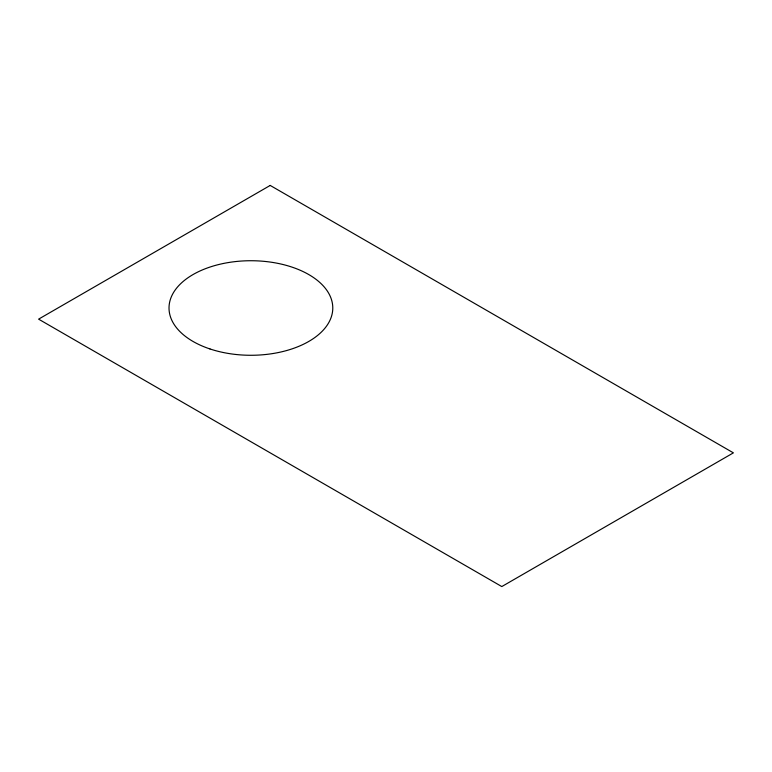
<?xml version="1.0" encoding="UTF-8"?>
<svg xmlns="http://www.w3.org/2000/svg" width="772" height="772" viewBox="0 0 772 772"><rect width="100%" height="100%" fill="white"/><g stroke="black" fill="none" stroke-linecap="round" stroke-linejoin="round"><path stroke-width="1.16" d="M270.2 185.434L38.6 319.145L501.8 586.566L733.4 452.855L270.2 185.434M209.955 348.944A81.88 47.275 0 0 0 332.78 307.999A81.88 47.275 0 0 0 209.955 267.064A81.88 47.275 0 0 0 209.955 348.944"/></g></svg>
